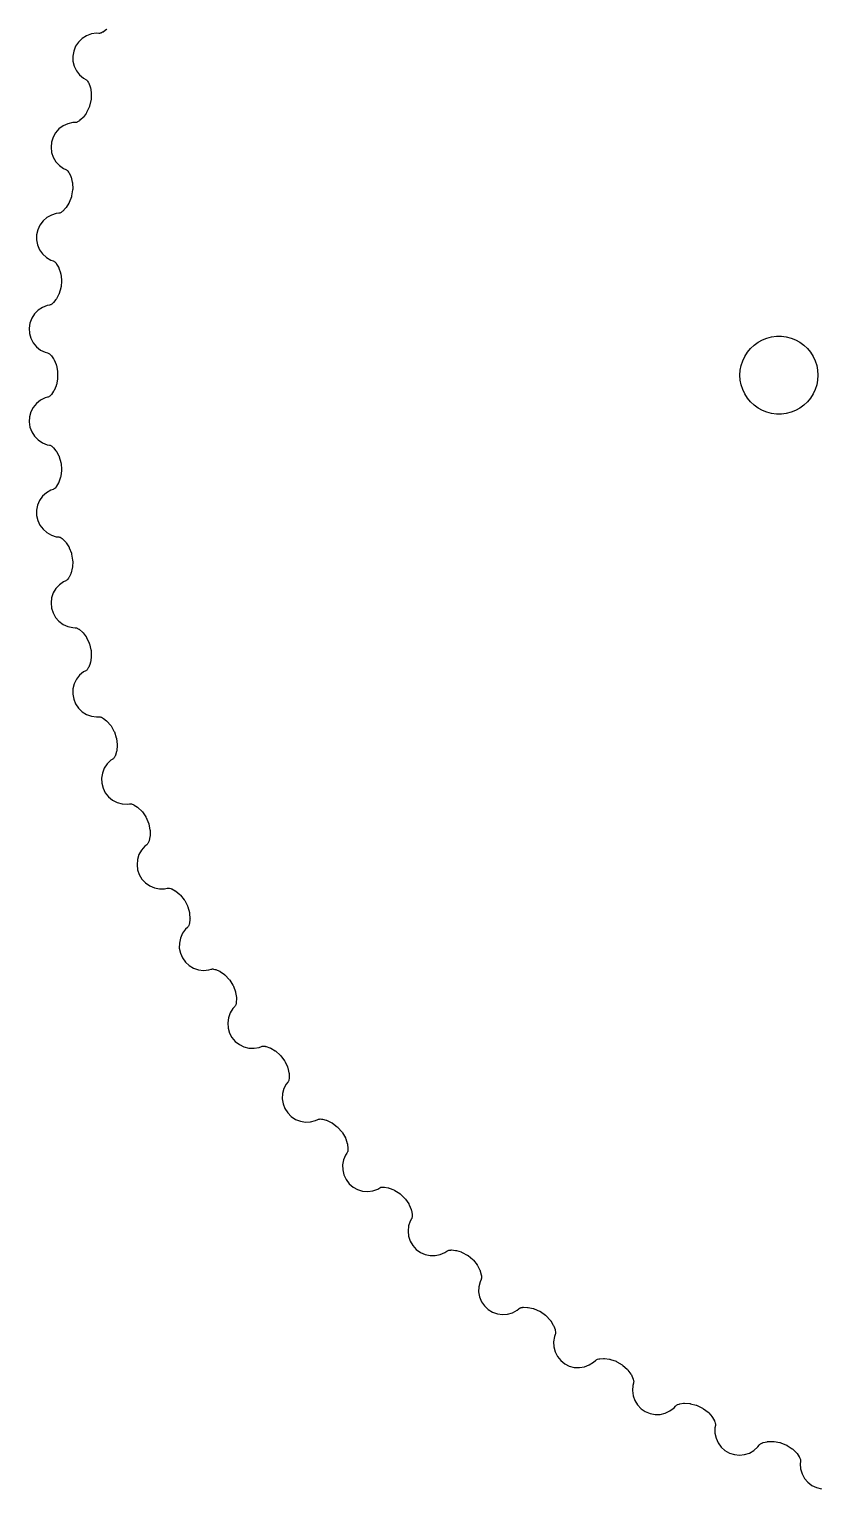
# Model space of a CAD drawing. Header units: metres. Extents: x -60 to 241, y -61 to 61.
# Drawn here: x 119.5 to 160.1, y -57.2 to 17.8 of the extents above; entities that cross this region are included whole.
import ezdxf

# ---------------------------------------------------------------- set-up
doc = ezdxf.new("R2010")
doc.units = ezdxf.units.M

msp = doc.modelspace()

# ---------------------------------------------------------------- linework, layer by layer
for p, q in [((122.252, 17.2762), (122.062, 17.0925)), ((122.476, 17.4164), (122.252, 17.2762)), ((122.724, 17.507), (122.476, 17.4164)), ((122.986, 17.544), (122.724, 17.507)), ((123.109, 17.5355), (122.986, 17.544)), ((123.14, 17.5353), (123.109, 17.5355)), ((123.172, 17.539), (123.14, 17.5353)), ((123.202, 17.5466), (123.172, 17.539)), ((123.235, 17.5599), (123.202, 17.5466)), ((123.301, 17.5915), (123.235, 17.5599)), ((123.328, 17.607), (123.301, 17.5915)), ((123.342, 17.617), (123.328, 17.607)), ((123.497, 17.7342), (123.342, 17.617)), ((123.521, 17.7546), (123.497, 17.7342)), ((121.816, 16.6284), (121.77, 16.3682)), ((121.915, 16.8734), (121.816, 16.6284)), ((122.062, 17.0925), (121.915, 16.8734)), ((121.77, 16.3682), (121.78, 16.1042)), ((121.78, 16.1042), (121.844, 15.8479)), ((121.844, 15.8479), (121.96, 15.6106)), ((121.96, 15.6106), (122.123, 15.4026)), ((122.123, 15.4026), (122.325, 15.233)), ((122.325, 15.233), (122.434, 15.175)), ((122.434, 15.175), (122.465, 15.156)), ((122.465, 15.156), (122.489, 15.136)), ((122.489, 15.136), (122.51, 15.113)), ((122.51, 15.113), (122.529, 15.0876)), ((122.529, 15.0876), (122.567, 15.0262)), ((122.567, 15.0262), (122.576, 15.0111)), ((122.576, 15.0111), (122.589, 14.9826)), ((122.589, 14.9826), (122.659, 14.8011)), ((122.659, 14.8011), (122.665, 14.7833)), ((122.665, 14.7833), (122.672, 14.7527)), ((122.672, 14.7527), (122.715, 14.4972)), ((122.718, 14.4469), (122.708, 14.1481)), ((122.715, 14.4972), (122.718, 14.4783)), ((122.718, 14.4783), (122.718, 14.4469)), ((122.61, 13.7467), (122.482, 13.4763)), ((122.622, 13.7759), (122.61, 13.7467)), ((122.627, 13.7944), (122.622, 13.7759)), ((122.701, 14.098), (122.627, 13.7944)), ((122.706, 14.1289), (122.701, 14.098)), ((122.708, 14.1481), (122.706, 14.1289)), ((121.274, 12.791), (121.062, 12.6335)), ((121.514, 12.9011), (121.274, 12.791)), ((121.772, 12.9587), (121.514, 12.9011)), ((121.896, 12.96), (121.772, 12.9587)), ((121.927, 12.9623), (121.896, 12.96)), ((121.958, 12.9685), (121.927, 12.9623)), ((121.987, 12.9785), (121.958, 12.9685)), ((122.02, 12.9944), (121.987, 12.9785)), ((122.082, 13.0311), (122.02, 12.9944)), ((122.108, 13.0487), (122.082, 13.0311)), ((122.122, 13.0598), (122.108, 13.0487)), ((122.267, 13.189), (122.122, 13.0598)), ((122.289, 13.2113), (122.267, 13.189)), ((122.301, 13.2259), (122.289, 13.2113)), ((122.456, 13.4331), (122.301, 13.2259)), ((122.474, 13.4594), (122.456, 13.4331)), ((122.482, 13.4763), (122.474, 13.4594)), ((120.758, 12.2052), (120.679, 11.9531)), ((120.887, 12.4353), (120.758, 12.2052)), ((121.062, 12.6335), (120.887, 12.4353)), ((120.679, 11.9531), (120.654, 11.6901)), ((120.654, 11.6901), (120.684, 11.4277)), ((120.684, 11.4277), (120.769, 11.1773)), ((120.769, 11.1773), (120.903, 10.95)), ((120.903, 10.95), (121.082, 10.7556)), ((121.082, 10.7556), (121.297, 10.6025)), ((121.297, 10.6025), (121.411, 10.5534)), ((121.411, 10.5534), (121.442, 10.5369)), ((121.442, 10.5369), (121.468, 10.5188)), ((121.468, 10.5188), (121.491, 10.4977)), ((121.491, 10.4977), (121.512, 10.4738)), ((121.512, 10.4738), (121.555, 10.4157)), ((121.555, 10.4157), (121.565, 10.4013)), ((121.565, 10.4013), (121.58, 10.3739)), ((121.58, 10.3739), (121.664, 10.1985)), ((121.664, 10.1985), (121.672, 10.1813)), ((121.672, 10.1813), (121.681, 10.1514)), ((121.681, 10.1514), (121.744, 9.90012)), ((121.744, 9.90012), (121.748, 9.88139)), ((121.748, 9.88139), (121.752, 9.85017)), ((121.752, 9.85017), (121.765, 9.55148)), ((121.699, 9.14359), (121.593, 8.86395)), ((121.708, 9.17358), (121.699, 9.14359)), ((121.712, 9.19247), (121.708, 9.17358)), ((121.762, 9.50102), (121.712, 9.19247)), ((121.765, 9.53227), (121.762, 9.50102)), ((121.765, 9.55148), (121.765, 9.53227)), ((120.926, 8.29152), (120.674, 8.21358)), ((121.05, 8.30264), (120.926, 8.29152)), ((121.081, 8.30743), (121.05, 8.30264)), ((121.111, 8.31607), (121.081, 8.30743)), ((121.14, 8.32841), (121.111, 8.31607)), ((121.17, 8.34679), (121.14, 8.32841)), ((121.23, 8.38835), (121.17, 8.34679)), ((121.254, 8.40793), (121.23, 8.38835)), ((121.267, 8.42009), (121.254, 8.40793)), ((121.402, 8.56036), (121.267, 8.42009)), ((121.422, 8.58434), (121.402, 8.56036)), ((121.432, 8.59987), (121.422, 8.58434)), ((121.571, 8.81882), (121.432, 8.59987)), ((121.586, 8.84634), (121.571, 8.81882)), ((121.593, 8.86395), (121.586, 8.84634)), ((120.086, 7.69954), (119.975, 7.45975)), ((120.245, 7.9109), (120.086, 7.69954)), ((120.443, 8.08484), (120.245, 7.9109)), ((120.674, 8.21358), (120.443, 8.08484)), ((119.917, 7.20221), (119.913, 6.93811)), ((119.913, 6.93811), (119.964, 6.67892)), ((119.975, 7.45975), (119.917, 7.20221)), ((119.964, 6.67892), (120.068, 6.43604)), ((120.068, 6.43604), (120.22, 6.22008)), ((120.22, 6.22008), (120.414, 6.04047)), ((120.414, 6.04047), (120.64, 5.90506)), ((120.64, 5.90506), (120.757, 5.86514)), ((120.757, 5.86514), (120.79, 5.85121)), ((120.79, 5.85121), (120.817, 5.83521)), ((120.817, 5.83521), (120.842, 5.81595)), ((120.842, 5.81595), (120.864, 5.79373)), ((120.864, 5.79373), (120.912, 5.73927)), ((120.912, 5.73927), (120.923, 5.72575)), ((120.923, 5.72575), (120.941, 5.69965)), ((120.941, 5.69965), (121.038, 5.53152)), ((121.038, 5.53152), (121.047, 5.51491)), ((121.047, 5.51491), (121.059, 5.48586)), ((121.059, 5.48586), (121.142, 5.2404)), ((121.142, 5.2404), (121.147, 5.22206)), ((121.147, 5.22206), (121.153, 5.19121)), ((121.153, 5.19121), (121.19, 4.8945)), ((121.164, 4.51334), (121.157, 4.4827)), ((121.166, 4.53242), (121.164, 4.51334)), ((121.191, 4.84393), (121.166, 4.53242)), ((121.19, 4.8945), (121.192, 4.87534)), ((121.192, 4.87534), (121.191, 4.84393)), ((120.907, 3.87767), (120.784, 3.72713)), ((120.925, 3.90318), (120.907, 3.87767)), ((120.934, 3.91948), (120.925, 3.90318)), ((121.055, 4.14873), (120.934, 3.91948)), ((121.068, 4.17737), (121.055, 4.14873)), ((121.074, 4.19554), (121.068, 4.17737)), ((121.157, 4.4827), (121.074, 4.19554)), ((119.805, 3.13832), (119.664, 2.91501)), ((119.989, 3.3275), (119.805, 3.13832)), ((120.209, 3.47414), (119.989, 3.3275)), ((120.455, 3.57191), (120.209, 3.47414)), ((120.576, 3.5928), (120.455, 3.57191)), ((120.607, 3.60004), (120.576, 3.5928)), ((120.636, 3.61104), (120.607, 3.60004)), ((120.664, 3.62566), (120.636, 3.61104)), ((120.693, 3.64635), (120.664, 3.62566)), ((120.749, 3.69249), (120.693, 3.64635)), ((120.772, 3.71394), (120.749, 3.69249)), ((120.784, 3.72713), (120.772, 3.71394)), ((119.572, 2.66721), (119.534, 2.40581)), ((119.534, 2.40581), (119.551, 2.14223)), ((119.664, 2.91501), (119.572, 2.66721)), ((119.551, 2.14223), (119.623, 1.88791)), ((119.623, 1.88791), (119.746, 1.65411)), ((119.746, 1.65411), (119.915, 1.45084)), ((156.542, 1.36908), (156.725, 1.54102)), ((156.725, 1.54102), (156.928, 1.68864)), ((156.928, 1.68864), (157.148, 1.80965)), ((157.148, 1.80965), (157.382, 1.9021)), ((157.382, 1.9021), (157.625, 1.96457)), ((157.625, 1.96457), (157.874, 1.99605)), ((157.874, 1.99605), (158.126, 1.99605)), ((158.126, 1.99605), (158.375, 1.96457)), ((158.375, 1.96457), (158.618, 1.9021)), ((158.618, 1.9021), (158.852, 1.80965)), ((158.852, 1.80965), (159.072, 1.68864)), ((159.072, 1.68864), (159.275, 1.54102)), ((159.275, 1.54102), (159.458, 1.36908)), ((119.915, 1.45084), (120.122, 1.28722)), ((120.122, 1.28722), (120.359, 1.17029)), ((120.359, 1.17029), (120.479, 1.13979)), ((120.479, 1.13979), (120.513, 1.12849)), ((120.513, 1.12849), (120.541, 1.11469)), ((120.541, 1.11469), (120.567, 1.09746)), ((120.567, 1.09746), (120.591, 1.07707)), ((120.591, 1.07707), (120.643, 1.0266)), ((120.643, 1.0266), (120.655, 1.01401)), ((120.655, 1.01401), (120.675, 0.98938)), ((120.675, 0.98938), (120.785, 0.82954)), ((120.785, 0.82954), (120.796, 0.81368)), ((120.796, 0.81368), (120.81, 0.78565)), ((120.81, 0.78565), (120.912, 0.54753)), ((156.14, 0.73624), (156.247, 0.9635)), ((156.247, 0.9635), (156.382, 1.17557)), ((156.382, 1.17557), (156.542, 1.36908)), ((159.458, 1.36908), (159.618, 1.17557)), ((159.618, 1.17557), (159.753, 0.9635)), ((159.753, 0.9635), (159.86, 0.73624)), ((120.912, 0.54753), (120.919, 0.52969)), ((120.919, 0.52969), (120.927, 0.49939)), ((120.927, 0.49939), (120.987, 0.20654)), ((120.987, 0.20654), (120.99, 0.18756)), ((120.99, 0.18756), (120.992, 0.15624)), ((120.992, 0.15624), (120.992, -0.15624)), ((156, 0), (156.016, 0.25066)), ((156.016, -0.25066), (156, 0)), ((156.016, 0.25066), (156.063, 0.49738)), ((156.063, 0.49738), (156.14, 0.73624)), ((159.86, 0.73624), (159.937, 0.49738)), ((159.937, 0.49738), (159.984, 0.25066)), ((159.984, 0.25066), (160, 0)), ((160, 0), (159.984, -0.25066)), ((120.912, -0.54755), (120.81, -0.78566)), ((120.922, -0.51797), (120.912, -0.54755)), ((120.927, -0.4994), (120.922, -0.51797)), ((120.987, -0.20654), (120.927, -0.4994)), ((120.991, -0.17546), (120.987, -0.20654)), ((120.992, -0.15624), (120.991, -0.17546)), ((156.063, -0.49738), (156.016, -0.25066)), ((156.14, -0.73624), (156.063, -0.49738)), ((156.247, -0.9635), (156.14, -0.73624)), ((159.86, -0.73624), (159.753, -0.9635)), ((159.937, -0.49738), (159.86, -0.73624)), ((159.984, -0.25066), (159.937, -0.49738)), ((119.915, -1.45084), (119.746, -1.65411)), ((120.122, -1.28722), (119.915, -1.45084)), ((120.359, -1.17029), (120.122, -1.28722)), ((120.479, -1.13977), (120.359, -1.17029)), ((120.509, -1.13013), (120.479, -1.13977)), ((120.537, -1.11682), (120.509, -1.13013)), ((120.564, -1.10005), (120.537, -1.11682)), ((120.591, -1.07706), (120.564, -1.10005)), ((120.643, -1.02661), (120.591, -1.07706)), ((120.664, -1.0034), (120.643, -1.02661)), ((120.675, -0.9894), (120.664, -1.0034)), ((120.785, -0.82956), (120.675, -0.9894)), ((120.802, -0.80267), (120.785, -0.82956)), ((120.81, -0.78566), (120.802, -0.80267)), ((156.382, -1.17557), (156.247, -0.9635)), ((156.542, -1.36908), (156.382, -1.17557)), ((156.725, -1.54102), (156.542, -1.36908)), ((159.458, -1.36908), (159.275, -1.54102)), ((159.618, -1.17557), (159.458, -1.36908)), ((159.753, -0.9635), (159.618, -1.17557)), ((119.551, -2.14223), (119.534, -2.40581)), ((119.623, -1.88791), (119.551, -2.14223)), ((119.746, -1.65411), (119.623, -1.88791)), ((156.928, -1.68864), (156.725, -1.54102)), ((157.148, -1.80965), (156.928, -1.68864)), ((157.382, -1.9021), (157.148, -1.80965)), ((157.625, -1.96457), (157.382, -1.9021)), ((157.874, -1.99605), (157.625, -1.96457)), ((158.126, -1.99605), (157.874, -1.99605)), ((158.375, -1.96457), (158.126, -1.99605)), ((158.618, -1.9021), (158.375, -1.96457)), ((158.852, -1.80965), (158.618, -1.9021)), ((159.072, -1.68864), (158.852, -1.80965)), ((159.275, -1.54102), (159.072, -1.68864)), ((119.534, -2.40581), (119.572, -2.66721)), ((119.572, -2.66721), (119.664, -2.91501)), ((119.664, -2.91501), (119.805, -3.13832)), ((119.805, -3.13832), (119.989, -3.3275)), ((119.989, -3.3275), (120.209, -3.47414)), ((120.209, -3.47414), (120.454, -3.5719)), ((120.454, -3.5719), (120.576, -3.59277)), ((120.576, -3.59277), (120.611, -3.60133)), ((120.611, -3.60133), (120.64, -3.61285)), ((120.64, -3.61285), (120.668, -3.62794)), ((120.668, -3.62794), (120.693, -3.64636)), ((120.693, -3.64636), (120.749, -3.69255)), ((120.749, -3.69255), (120.762, -3.70415)), ((120.762, -3.70415), (120.784, -3.72716)), ((120.784, -3.72716), (120.907, -3.87769)), ((120.907, -3.87769), (120.918, -3.8927)), ((120.918, -3.8927), (120.934, -3.91951)), ((120.934, -3.91951), (121.055, -4.14876)), ((121.055, -4.14876), (121.063, -4.16599)), ((121.063, -4.16599), (121.074, -4.19554)), ((121.074, -4.19554), (121.157, -4.48268)), ((121.157, -4.48268), (121.162, -4.50136)), ((121.142, -5.24039), (121.059, -5.48586)), ((121.15, -5.21007), (121.142, -5.24039)), ((121.153, -5.19119), (121.15, -5.21007)), ((121.19, -4.89449), (121.153, -5.19119)), ((121.162, -4.50136), (121.166, -4.53242)), ((121.166, -4.53242), (121.191, -4.84393)), ((121.192, -4.86314), (121.19, -4.89449)), ((121.191, -4.84393), (121.192, -4.86314)), ((120.64, -5.90508), (120.414, -6.04047)), ((120.757, -5.86516), (120.64, -5.90508)), ((120.786, -5.85318), (120.757, -5.86516)), ((120.814, -5.83765), (120.786, -5.85318)), ((120.839, -5.81883), (120.814, -5.83765)), ((120.864, -5.79367), (120.839, -5.81883)), ((120.912, -5.73923), (120.864, -5.79367)), ((120.932, -5.7144), (120.912, -5.73923)), ((120.941, -5.69968), (120.932, -5.7144)), ((121.038, -5.53156), (120.941, -5.69968)), ((121.053, -5.50348), (121.038, -5.53156)), ((121.059, -5.48586), (121.053, -5.50348)), ((119.964, -6.67892), (119.913, -6.93811)), ((120.068, -6.43604), (119.964, -6.67892)), ((120.22, -6.22008), (120.068, -6.43604)), ((120.414, -6.04047), (120.22, -6.22008)), ((119.913, -6.93811), (119.917, -7.20221)), ((119.917, -7.20221), (119.975, -7.45975)), ((119.975, -7.45975), (120.086, -7.69954)), ((120.086, -7.69954), (120.245, -7.9109)), ((120.245, -7.9109), (120.443, -8.08484)), ((120.443, -8.08484), (120.674, -8.21358)), ((120.674, -8.21358), (120.926, -8.29152)), ((120.926, -8.29152), (121.05, -8.30264)), ((121.05, -8.30264), (121.085, -8.30841)), ((121.085, -8.30841), (121.115, -8.31758)), ((121.115, -8.31758), (121.144, -8.33043)), ((121.144, -8.33043), (121.17, -8.34677)), ((121.17, -8.34677), (121.23, -8.38835)), ((121.23, -8.38835), (121.244, -8.39888)), ((121.244, -8.39888), (121.267, -8.42012)), ((121.267, -8.42012), (121.402, -8.56041)), ((121.402, -8.56041), (121.414, -8.57446)), ((121.414, -8.57446), (121.432, -8.59988)), ((121.432, -8.59988), (121.571, -8.81882)), ((121.571, -8.81882), (121.581, -8.83537)), ((121.581, -8.83537), (121.593, -8.86398)), ((121.593, -8.86398), (121.699, -9.14362)), ((121.699, -9.14362), (121.705, -9.16185)), ((121.705, -9.16185), (121.712, -9.19247)), ((121.712, -9.19247), (121.762, -9.50101)), ((121.765, -9.55148), (121.752, -9.85017)), ((121.762, -9.50101), (121.764, -9.5201)), ((121.764, -9.5201), (121.765, -9.55148)), ((121.512, -10.4737), (121.488, -10.5008)), ((121.555, -10.4156), (121.512, -10.4737)), ((121.572, -10.3894), (121.555, -10.4156)), ((121.58, -10.3739), (121.572, -10.3894)), ((121.664, -10.1986), (121.58, -10.3739)), ((121.676, -10.1695), (121.664, -10.1986)), ((121.681, -10.1514), (121.676, -10.1695)), ((121.744, -9.9001), (121.681, -10.1514)), ((121.75, -9.86922), (121.744, -9.9001)), ((121.752, -9.85017), (121.75, -9.86922)), ((120.769, -11.1773), (120.684, -11.4277)), ((120.903, -10.95), (120.769, -11.1773)), ((121.082, -10.7556), (120.903, -10.95)), ((121.297, -10.6025), (121.082, -10.7556)), ((121.411, -10.5534), (121.297, -10.6025)), ((121.439, -10.5392), (121.411, -10.5534)), ((121.465, -10.5215), (121.439, -10.5392)), ((121.488, -10.5008), (121.465, -10.5215)), ((120.684, -11.4277), (120.654, -11.6901)), ((120.654, -11.6901), (120.679, -11.9531)), ((120.679, -11.9531), (120.758, -12.2052)), ((120.758, -12.2052), (120.887, -12.4353)), ((120.887, -12.4353), (121.062, -12.6335)), ((121.062, -12.6335), (121.274, -12.791)), ((121.274, -12.791), (121.514, -12.9011)), ((121.514, -12.9011), (121.772, -12.9587)), ((121.772, -12.9587), (121.896, -12.96)), ((121.896, -12.96), (121.931, -12.963)), ((121.931, -12.963), (121.962, -12.9697)), ((121.962, -12.9697), (121.992, -12.9803)), ((121.992, -12.9803), (122.02, -12.9944)), ((122.02, -12.9944), (122.082, -13.0311)), ((122.082, -13.0311), (122.097, -13.0405)), ((122.097, -13.0405), (122.122, -13.0599)), ((122.122, -13.0599), (122.267, -13.189)), ((122.267, -13.189), (122.281, -13.202)), ((122.281, -13.202), (122.301, -13.2259)), ((122.301, -13.2259), (122.456, -13.4332)), ((122.456, -13.4332), (122.467, -13.4489)), ((122.467, -13.4489), (122.482, -13.4764)), ((122.482, -13.4764), (122.61, -13.7467)), ((122.61, -13.7467), (122.618, -13.7644)), ((122.618, -13.7644), (122.627, -13.7944)), ((122.627, -13.7944), (122.701, -14.098)), ((122.701, -14.098), (122.705, -14.1169)), ((122.705, -14.1169), (122.708, -14.1481)), ((122.708, -14.1481), (122.718, -14.4469)), ((122.659, -14.8011), (122.589, -14.9826)), ((122.668, -14.7711), (122.659, -14.8011)), ((122.672, -14.7527), (122.668, -14.7711)), ((122.715, -14.4972), (122.672, -14.7527)), ((122.718, -14.466), (122.715, -14.4972)), ((122.718, -14.4469), (122.718, -14.466)), ((121.96, -15.6106), (121.844, -15.8479)), ((122.123, -15.4026), (121.96, -15.6106)), ((122.325, -15.233), (122.123, -15.4026)), ((122.434, -15.175), (122.325, -15.233)), ((122.461, -15.1586), (122.434, -15.175)), ((122.486, -15.1389), (122.461, -15.1586)), ((122.507, -15.1164), (122.486, -15.1389)), ((122.529, -15.0875), (122.507, -15.1164)), ((122.567, -15.0262), (122.529, -15.0875)), ((122.582, -14.9987), (122.567, -15.0262)), ((122.589, -14.9826), (122.582, -14.9987)), ((121.78, -16.1042), (121.77, -16.3682)), ((121.77, -16.3682), (121.816, -16.6284)), ((121.844, -15.8479), (121.78, -16.1042)), ((121.816, -16.6284), (121.915, -16.8734)), ((121.915, -16.8734), (122.062, -17.0925)), ((122.062, -17.0925), (122.252, -17.2762)), ((122.252, -17.2762), (122.476, -17.4164)), ((122.476, -17.4164), (122.724, -17.507)), ((122.724, -17.507), (122.986, -17.544)), ((122.986, -17.544), (123.109, -17.5355)), ((123.109, -17.5355), (123.145, -17.5356)), ((123.145, -17.5356), (123.176, -17.5398)), ((123.176, -17.5398), (123.206, -17.548)), ((123.206, -17.548), (123.235, -17.5599)), ((123.235, -17.5599), (123.3, -17.5915)), ((123.3, -17.5915), (123.316, -17.5997)), ((123.316, -17.5997), (123.342, -17.617)), ((123.342, -17.617), (123.497, -17.7342)), ((123.497, -17.7342), (123.512, -17.7461)), ((123.512, -17.7461), (123.534, -17.7683)), ((123.534, -17.7683), (123.705, -17.9626)), ((123.705, -17.9626), (123.718, -17.9774)), ((123.718, -17.9774), (123.735, -18.0036)), ((123.735, -18.0036), (123.884, -18.2629)), ((123.884, -18.2629), (123.893, -18.2799)), ((123.893, -18.2799), (123.904, -18.3091)), ((123.904, -18.3091), (124.002, -18.6059)), ((124.002, -18.6059), (124.007, -18.6244)), ((124.007, -18.6244), (124.013, -18.6553)), ((124.013, -18.6553), (124.047, -18.9523)), ((124.016, -19.3101), (123.961, -19.4965)), ((124.023, -19.2794), (124.016, -19.3101)), ((124.026, -19.2608), (124.023, -19.2794)), ((124.048, -19.0027), (124.026, -19.2608)), ((124.047, -18.9523), (124.049, -18.9713)), ((124.049, -18.9713), (124.048, -19.0027)), ((123.384, -20.1726), (123.287, -20.4183)), ((123.529, -19.9523), (123.384, -20.1726)), ((123.718, -19.7671), (123.529, -19.9523)), ((123.822, -19.7006), (123.718, -19.7671)), ((123.847, -19.6821), (123.822, -19.7006)), ((123.87, -19.6606), (123.847, -19.6821)), ((123.89, -19.6364), (123.87, -19.6606)), ((123.909, -19.606), (123.89, -19.6364)), ((123.943, -19.5417), (123.909, -19.606)), ((123.956, -19.5131), (123.943, -19.5417)), ((123.961, -19.4965), (123.956, -19.5131)), ((123.287, -20.4183), (123.243, -20.679)), ((123.243, -20.679), (123.255, -20.9428)), ((123.255, -20.9428), (123.321, -21.1986)), ((123.321, -21.1986), (123.439, -21.4349)), ((123.439, -21.4349), (123.603, -21.6417)), ((123.603, -21.6417), (123.807, -21.8097)), ((123.807, -21.8097), (124.041, -21.9316)), ((124.041, -21.9316), (124.296, -22.0022)), ((124.296, -22.0022), (124.56, -22.0183)), ((124.56, -22.0183), (124.682, -22)), ((124.682, -22), (124.718, -21.9973)), ((124.718, -21.9973), (124.749, -21.9991)), ((124.749, -21.9991), (124.78, -22.0048)), ((124.78, -22.0048), (124.81, -22.0144)), ((124.81, -22.0144), (124.877, -22.0407)), ((124.877, -22.0407), (124.893, -22.0476)), ((124.893, -22.0476), (124.921, -22.0628)), ((124.921, -22.0628), (125.085, -22.1673)), ((125.085, -22.1673), (125.1, -22.178)), ((125.1, -22.178), (125.124, -22.1984)), ((125.124, -22.1984), (125.311, -22.3784)), ((125.311, -22.3784), (125.324, -22.3922)), ((125.324, -22.3922), (125.343, -22.4169)), ((125.343, -22.4169), (125.512, -22.6636)), ((125.512, -22.6636), (125.522, -22.6799)), ((125.522, -22.6799), (125.536, -22.708)), ((125.536, -22.708), (125.657, -22.9961)), ((125.657, -22.9961), (125.664, -23.0141)), ((125.664, -23.0141), (125.672, -23.0445)), ((125.672, -23.0445), (125.73, -23.3378)), ((125.673, -23.9337), (125.644, -24.0004)), ((125.683, -23.9042), (125.673, -23.9337)), ((125.687, -23.8872), (125.683, -23.9042)), ((125.727, -23.6969), (125.687, -23.8872)), ((125.732, -23.6659), (125.727, -23.6969)), ((125.73, -23.3378), (125.733, -23.3567)), ((125.733, -23.6471), (125.732, -23.6659)), ((125.733, -23.3567), (125.735, -23.388)), ((125.735, -23.388), (125.733, -23.6471)), ((125.165, -24.607), (125.088, -24.8597)), ((125.293, -24.3758), (125.165, -24.607)), ((125.466, -24.1762), (125.293, -24.3758)), ((125.565, -24.1017), (125.466, -24.1762)), ((125.589, -24.0812), (125.565, -24.1017)), ((125.61, -24.058), (125.589, -24.0812)), ((125.628, -24.0322), (125.61, -24.058)), ((125.644, -24.0004), (125.628, -24.0322)), ((125.088, -24.8597), (125.066, -25.1228)), ((125.066, -25.1228), (125.098, -25.385)), ((125.098, -25.385), (125.184, -25.6348)), ((125.184, -25.6348), (125.321, -25.861)), ((125.321, -25.861), (125.501, -26.054)), ((125.501, -26.054), (125.718, -26.2053)), ((125.718, -26.2053), (125.961, -26.3082)), ((125.961, -26.3082), (126.22, -26.3584)), ((126.22, -26.3584), (126.484, -26.3535)), ((126.484, -26.3535), (126.605, -26.3255)), ((126.605, -26.3255), (126.64, -26.3199)), ((126.64, -26.3199), (126.671, -26.3193)), ((126.671, -26.3193), (126.703, -26.3225)), ((126.703, -26.3225), (126.733, -26.3296)), ((126.733, -26.3296), (126.803, -26.3505)), ((126.803, -26.3505), (126.819, -26.3562)), ((126.819, -26.3562), (126.848, -26.3691)), ((126.848, -26.3691), (127.02, -26.4603)), ((127.02, -26.4603), (127.036, -26.4697)), ((127.036, -26.4697), (127.061, -26.4881)), ((127.061, -26.4881), (127.261, -26.6527)), ((127.261, -26.6527), (127.276, -26.6654)), ((127.276, -26.6654), (127.297, -26.6886)), ((127.297, -26.6886), (127.485, -26.9211)), ((127.485, -26.9211), (127.496, -26.9365)), ((127.496, -26.9365), (127.513, -26.9634)), ((127.513, -26.9634), (127.656, -27.241)), ((127.656, -27.241), (127.664, -27.2584)), ((127.664, -27.2584), (127.675, -27.288)), ((127.675, -27.288), (127.756, -27.5758)), ((127.756, -27.5758), (127.76, -27.5944)), ((127.76, -27.5944), (127.764, -27.6255)), ((127.764, -27.6255), (127.783, -27.8839)), ((127.559, -28.4325), (127.403, -28.6452)), ((127.652, -28.3504), (127.559, -28.4325)), ((127.674, -28.3281), (127.652, -28.3504)), ((127.693, -28.3032), (127.674, -28.3281)), ((127.709, -28.2762), (127.693, -28.3032)), ((127.723, -28.2431), (127.709, -28.2762)), ((127.746, -28.1744), (127.723, -28.2431)), ((127.754, -28.144), (127.746, -28.1744)), ((127.757, -28.1268), (127.754, -28.144)), ((127.782, -27.934), (127.757, -28.1268)), ((127.784, -27.9027), (127.782, -27.934)), ((127.783, -27.8839), (127.784, -27.9027)), ((127.237, -29.1438), (127.235, -29.4081)), ((127.294, -28.8858), (127.237, -29.1438)), ((127.403, -28.6452), (127.294, -28.8858)), ((127.235, -29.4081), (127.288, -29.6668)), ((127.288, -29.6668), (127.394, -29.9088)), ((127.394, -29.9088), (127.548, -30.1236)), ((127.548, -30.1236), (127.743, -30.3016)), ((127.743, -30.3016), (127.971, -30.4352)), ((127.971, -30.4352), (128.222, -30.5185)), ((128.222, -30.5185), (128.484, -30.5479)), ((128.484, -30.5479), (128.747, -30.522)), ((128.747, -30.522), (128.865, -30.4845)), ((128.865, -30.4845), (128.9, -30.4762)), ((128.9, -30.4762), (128.931, -30.473)), ((128.931, -30.473), (128.963, -30.4738)), ((128.963, -30.4738), (128.994, -30.4785)), ((128.994, -30.4785), (129.064, -30.4938)), ((129.064, -30.4938), (129.081, -30.4981)), ((129.081, -30.4981), (129.111, -30.5087)), ((129.111, -30.5087), (129.289, -30.5859)), ((129.289, -30.5859), (129.306, -30.594)), ((129.306, -30.594), (129.333, -30.6103)), ((129.333, -30.6103), (129.546, -30.7586)), ((129.546, -30.7586), (129.561, -30.7701)), ((129.561, -30.7701), (129.584, -30.7915)), ((129.584, -30.7915), (129.79, -31.0083)), ((129.79, -31.0083), (129.802, -31.0227)), ((129.802, -31.0227), (129.821, -31.0483)), ((129.821, -31.0483), (129.986, -31.3136)), ((129.986, -31.3136), (129.995, -31.3303)), ((129.995, -31.3303), (130.008, -31.359)), ((130.008, -31.359), (130.112, -31.6395)), ((130.112, -31.6395), (130.118, -31.6576)), ((130.118, -31.6576), (130.124, -31.6883)), ((130.124, -31.6883), (130.164, -31.9444)), ((130.155, -32.206), (130.149, -32.2369)), ((130.157, -32.1887), (130.155, -32.206)), ((130.166, -31.9945), (130.157, -32.1887)), ((130.164, -31.9444), (130.166, -31.9631)), ((130.166, -31.9631), (130.166, -31.9945)), ((129.845, -32.7335), (129.755, -32.982)), ((129.984, -32.5091), (129.845, -32.7335)), ((130.07, -32.4199), (129.984, -32.5091)), ((130.09, -32.3959), (130.07, -32.4199)), ((130.107, -32.3696), (130.09, -32.3959)), ((130.121, -32.3413), (130.107, -32.3696)), ((130.132, -32.3073), (130.121, -32.3413)), ((130.149, -32.2369), (130.132, -32.3073)), ((129.755, -32.982), (129.719, -33.2437)), ((129.719, -33.2437), (129.739, -33.5073)), ((129.739, -33.5073), (129.812, -33.7609)), ((129.812, -33.7609), (129.937, -33.9938)), ((129.937, -33.9938), (130.107, -34.1956)), ((130.107, -34.1956), (130.316, -34.3576)), ((130.316, -34.3576), (130.554, -34.4727)), ((131.334, -34.4975), (131.449, -34.4509)), ((131.449, -34.4509), (131.483, -34.4397)), ((131.483, -34.4397), (131.514, -34.4341)), ((131.514, -34.4341), (131.545, -34.4324)), ((131.545, -34.4324), (131.576, -34.4346)), ((131.576, -34.4346), (131.648, -34.4442)), ((131.648, -34.4442), (131.665, -34.4471)), ((131.665, -34.4471), (131.696, -34.4554)), ((130.554, -34.4727), (130.81, -34.5358)), ((130.81, -34.5358), (131.074, -34.5442)), ((131.074, -34.5442), (131.334, -34.4975)), ((131.696, -34.4554), (131.88, -34.5182)), ((131.88, -34.5182), (131.897, -34.5249)), ((131.897, -34.5249), (131.925, -34.539)), ((131.925, -34.539), (132.149, -34.6699)), ((132.149, -34.6699), (132.165, -34.6802)), ((132.165, -34.6802), (132.19, -34.6997)), ((132.19, -34.6997), (132.412, -34.8995)), ((132.412, -34.8995), (132.426, -34.9129)), ((132.426, -34.9129), (132.446, -34.9369)), ((132.446, -34.9369), (132.632, -35.1883)), ((132.632, -35.1883), (132.643, -35.2042)), ((132.643, -35.2042), (132.658, -35.2318)), ((132.658, -35.2318), (132.783, -35.5031)), ((132.783, -35.5031), (132.791, -35.5207)), ((132.791, -35.5207), (132.8, -35.5508)), ((132.8, -35.5508), (132.859, -35.8029)), ((132.859, -35.8029), (132.863, -35.8214)), ((132.863, -35.8214), (132.866, -35.8526)), ((132.866, -35.8526), (132.872, -36.047)), ((132.604, -36.6149), (132.534, -36.8698)), ((132.725, -36.3801), (132.604, -36.6149)), ((132.803, -36.2843), (132.725, -36.3801)), ((132.822, -36.2588), (132.803, -36.2843)), ((132.837, -36.2312), (132.822, -36.2588)), ((132.848, -36.202), (132.837, -36.2312)), ((132.856, -36.1672), (132.848, -36.202)), ((132.868, -36.0957), (132.856, -36.1672)), ((132.871, -36.0644), (132.868, -36.0957)), ((132.872, -36.047), (132.871, -36.0644)), ((132.534, -36.8698), (132.519, -37.1335)), ((132.519, -37.1335), (132.56, -37.3946)), ((132.56, -37.3946), (132.653, -37.6417)), ((132.653, -37.6417), (132.796, -37.8638)), ((132.796, -37.8638), (132.982, -38.0515)), ((132.982, -38.0515), (133.203, -38.1964)), ((133.203, -38.1964), (133.449, -38.2922)), ((134.229, -38.255), (134.339, -38.1994)), ((134.339, -38.1994), (134.372, -38.1856)), ((134.372, -38.1856), (134.403, -38.1775)), ((134.403, -38.1775), (134.434, -38.1733)), ((134.434, -38.1733), (134.465, -38.173)), ((134.465, -38.173), (134.538, -38.1769)), ((134.538, -38.1769), (134.555, -38.1784)), ((134.555, -38.1784), (134.586, -38.1842)), ((134.586, -38.1842), (134.774, -38.2322)), ((133.449, -38.2922), (133.71, -38.3348)), ((133.71, -38.3348), (133.973, -38.3222)), ((133.973, -38.3222), (134.229, -38.255)), ((134.774, -38.2322), (134.792, -38.2375)), ((134.792, -38.2375), (134.822, -38.2494)), ((134.822, -38.2494), (135.055, -38.3621)), ((135.055, -38.3621), (135.072, -38.3711)), ((135.072, -38.3711), (135.098, -38.3885)), ((135.098, -38.3885), (135.335, -38.57)), ((135.335, -38.57), (135.35, -38.5823)), ((135.35, -38.5823), (135.372, -38.6046)), ((135.372, -38.6046), (135.577, -38.8404)), ((135.577, -38.8404), (135.589, -38.8554)), ((135.589, -38.8554), (135.606, -38.8817)), ((135.606, -38.8817), (135.753, -39.1422)), ((135.753, -39.1422), (135.762, -39.1592)), ((135.762, -39.1592), (135.773, -39.1884)), ((135.773, -39.1884), (135.853, -39.4351)), ((135.853, -39.4351), (135.858, -39.4532)), ((135.858, -39.4532), (135.863, -39.4841)), ((135.863, -39.4841), (135.884, -39.6774)), ((135.884, -39.6774), (135.886, -39.6948)), ((135.886, -39.6948), (135.885, -39.7262)), ((135.663, -40.2647), (135.614, -40.5243)), ((135.765, -40.0211), (135.663, -40.2647)), ((135.835, -39.9194), (135.765, -40.0211)), ((135.852, -39.8925), (135.835, -39.9194)), ((135.864, -39.8638), (135.852, -39.8925)), ((135.873, -39.8338), (135.864, -39.8638)), ((135.879, -39.7984), (135.873, -39.8338)), ((135.885, -39.7262), (135.879, -39.7984)), ((135.614, -40.5243), (135.62, -40.7885)), ((135.62, -40.7885), (135.681, -41.0455)), ((135.681, -41.0455), (135.793, -41.2843)), ((135.793, -41.2843), (135.953, -41.4945)), ((135.953, -41.4945), (136.154, -41.6668)), ((136.154, -41.6668), (136.385, -41.7937)), ((136.385, -41.7937), (136.638, -41.8696)), ((136.638, -41.8696), (136.902, -41.8913)), ((136.902, -41.8913), (137.164, -41.8578)), ((137.164, -41.8578), (137.413, -41.7705)), ((137.413, -41.7705), (137.519, -41.7063)), ((137.519, -41.7063), (137.551, -41.69)), ((137.551, -41.69), (137.58, -41.6795)), ((137.58, -41.6795), (137.611, -41.6729)), ((137.611, -41.6729), (137.642, -41.6701)), ((137.642, -41.6701), (137.715, -41.6682)), ((137.715, -41.6682), (137.732, -41.6684)), ((137.732, -41.6684), (137.763, -41.6717)), ((137.763, -41.6717), (137.955, -41.7045)), ((137.955, -41.7045), (137.973, -41.7084)), ((137.973, -41.7084), (138.003, -41.7179)), ((138.003, -41.7179), (138.245, -41.8117)), ((138.245, -41.8117), (138.262, -41.8194)), ((138.262, -41.8194), (138.29, -41.8347)), ((138.29, -41.8347), (138.541, -41.9967)), ((138.541, -41.9967), (138.557, -42.0078)), ((138.557, -42.0078), (138.58, -42.0283)), ((138.58, -42.0283), (138.804, -42.247)), ((138.804, -42.247), (138.817, -42.261)), ((138.817, -42.261), (138.836, -42.2859)), ((138.836, -42.2859), (139.003, -42.5339)), ((139.003, -42.5339), (139.013, -42.5502)), ((139.013, -42.5502), (139.027, -42.5784)), ((139.027, -42.5784), (139.125, -42.8179)), ((139.084, -43.409), (139.002, -43.6601)), ((139.147, -43.3021), (139.084, -43.409)), ((139.125, -42.8179), (139.132, -42.8356)), ((139.132, -42.8356), (139.14, -42.866)), ((139.14, -42.866), (139.176, -43.0569)), ((139.161, -43.274), (139.147, -43.3021)), ((139.171, -43.2444), (139.161, -43.274)), ((139.178, -43.2137), (139.171, -43.2444)), ((139.176, -43.0569), (139.179, -43.0742)), ((139.18, -43.178), (139.178, -43.2137)), ((139.179, -43.0742), (139.181, -43.1055)), ((139.181, -43.1055), (139.18, -43.178)), ((139.002, -43.6601), (138.974, -43.9227)), ((138.974, -43.9227), (139.001, -44.1855)), ((139.001, -44.1855), (139.082, -44.437)), ((139.082, -44.437), (139.213, -44.6661)), ((139.213, -44.6661), (139.389, -44.8629)), ((139.389, -44.8629), (139.603, -45.0187)), ((140.967, -44.9497), (140.997, -44.9309)), ((140.997, -44.9309), (141.026, -44.9181)), ((141.026, -44.9181), (141.056, -44.909)), ((141.056, -44.909), (141.087, -44.9037)), ((141.087, -44.9037), (141.159, -44.8961)), ((141.159, -44.8961), (141.176, -44.8948)), ((141.176, -44.8948), (141.208, -44.8957)), ((141.208, -44.8957), (141.401, -44.9132)), ((141.401, -44.9132), (141.42, -44.9156)), ((141.42, -44.9156), (141.451, -44.9227)), ((141.451, -44.9227), (141.699, -44.997)), ((139.603, -45.0187), (139.844, -45.1268)), ((139.844, -45.1268), (140.102, -45.1824)), ((140.102, -45.1824), (140.366, -45.1831)), ((140.366, -45.1831), (140.625, -45.1289)), ((140.625, -45.1289), (140.866, -45.0221)), ((140.866, -45.0221), (140.967, -44.9497)), ((141.699, -44.997), (141.717, -45.0032)), ((141.717, -45.0032), (141.745, -45.0163)), ((141.745, -45.0163), (142.009, -45.1579)), ((142.009, -45.1579), (142.025, -45.1677)), ((142.025, -45.1677), (142.05, -45.1862)), ((142.05, -45.1862), (142.29, -45.3866)), ((142.29, -45.3866), (142.305, -45.3994)), ((142.305, -45.3994), (142.326, -45.4227)), ((142.326, -45.4227), (142.512, -45.6567)), ((142.512, -45.6567), (142.523, -45.6721)), ((142.523, -45.6721), (142.539, -45.6991)), ((142.539, -45.6991), (142.656, -45.9301)), ((142.656, -45.9301), (142.664, -45.9471)), ((142.716, -46.4111), (142.663, -46.5226)), ((142.664, -45.9471), (142.675, -45.9768)), ((142.675, -45.9768), (142.726, -46.1643)), ((142.728, -46.382), (142.716, -46.4111)), ((142.726, -46.1643), (142.73, -46.1813)), ((142.736, -46.3516), (142.728, -46.382)), ((142.73, -46.1813), (142.735, -46.2124)), ((142.735, -46.2124), (142.74, -46.2847)), ((142.74, -46.3205), (142.736, -46.3516)), ((142.74, -46.2847), (142.74, -46.3205)), ((142.601, -46.7793), (142.593, -47.0434)), ((142.593, -47.0434), (142.641, -47.3033)), ((142.663, -46.5226), (142.601, -46.7793)), ((142.641, -47.3033), (142.742, -47.5474)), ((142.742, -47.5474), (142.891, -47.7654)), ((142.891, -47.7654), (143.082, -47.9476)), ((144.567, -47.9889), (144.661, -47.9088)), ((144.661, -47.9088), (144.69, -47.8876)), ((144.69, -47.8876), (144.718, -47.8726)), ((144.718, -47.8726), (144.747, -47.8611)), ((144.747, -47.8611), (144.777, -47.8534)), ((144.777, -47.8534), (144.849, -47.8401)), ((144.849, -47.8401), (144.866, -47.8374)), ((144.866, -47.8374), (144.897, -47.8358)), ((144.897, -47.8358), (145.092, -47.8379)), ((145.092, -47.8379), (145.11, -47.8388)), ((145.11, -47.8388), (145.141, -47.8434)), ((145.141, -47.8434), (145.395, -47.8978)), ((145.395, -47.8978), (145.413, -47.9026)), ((145.413, -47.9026), (145.443, -47.9134)), ((145.443, -47.9134), (145.716, -48.0336)), ((143.082, -47.9476), (143.307, -48.086)), ((143.307, -48.086), (143.556, -48.1746)), ((143.556, -48.1746), (143.818, -48.2095)), ((143.818, -48.2095), (144.081, -48.1892)), ((144.081, -48.1892), (144.335, -48.1146)), ((144.335, -48.1146), (144.567, -47.9889)), ((145.716, -48.0336), (145.734, -48.042)), ((145.734, -48.042), (145.76, -48.0585)), ((145.76, -48.0585), (146.015, -48.2391)), ((146.015, -48.2391), (146.031, -48.2509)), ((146.031, -48.2509), (146.054, -48.2724)), ((146.054, -48.2724), (146.258, -48.4908)), ((146.258, -48.4908), (146.27, -48.5052)), ((146.27, -48.5052), (146.288, -48.5309)), ((146.288, -48.5309), (146.424, -48.7518)), ((146.424, -48.7518), (146.433, -48.7682)), ((146.433, -48.7682), (146.445, -48.797)), ((146.477, -49.3419), (146.435, -49.6029)), ((146.445, -48.797), (146.512, -48.9797)), ((146.521, -49.2265), (146.477, -49.3419)), ((146.512, -48.9797), (146.517, -48.9963)), ((146.517, -48.9963), (146.524, -49.027)), ((146.531, -49.1966), (146.521, -49.2265)), ((146.524, -49.027), (146.535, -49.0987)), ((146.536, -49.1657), (146.531, -49.1966)), ((146.535, -49.0987), (146.538, -49.1344)), ((146.538, -49.1344), (146.536, -49.1657)), ((146.435, -49.6029), (146.449, -49.8666)), ((146.449, -49.8666), (146.517, -50.1219)), ((146.517, -50.1219), (146.637, -50.3573)), ((146.637, -50.3573), (146.803, -50.5627)), ((146.803, -50.5627), (147.008, -50.7292)), ((147.008, -50.7292), (147.244, -50.8492)), ((147.244, -50.8492), (147.499, -50.9177)), ((147.499, -50.9177), (147.763, -50.9317)), ((147.763, -50.9317), (148.023, -50.8906)), ((148.023, -50.8906), (148.27, -50.7961)), ((148.27, -50.7961), (148.492, -50.6524)), ((148.492, -50.6524), (148.579, -50.565)), ((148.579, -50.565), (148.606, -50.5416)), ((148.606, -50.5416), (148.633, -50.5244)), ((148.633, -50.5244), (148.661, -50.5107)), ((148.661, -50.5107), (148.691, -50.5006)), ((148.691, -50.5006), (148.761, -50.4816)), ((148.761, -50.4816), (148.778, -50.4776)), ((148.778, -50.4776), (148.809, -50.4735)), ((148.809, -50.4735), (149.003, -50.4601)), ((149.003, -50.4601), (149.021, -50.4595)), ((149.021, -50.4595), (149.053, -50.4617)), ((149.053, -50.4617), (149.31, -50.4958)), ((149.31, -50.4958), (149.328, -50.4991)), ((149.328, -50.4991), (149.359, -50.5075)), ((149.359, -50.5075), (149.641, -50.6056)), ((149.641, -50.6056), (149.659, -50.6126)), ((149.659, -50.6126), (149.687, -50.6269)), ((149.687, -50.6269), (149.956, -50.7867)), ((149.956, -50.7867), (149.972, -50.7972)), ((149.972, -50.7972), (149.996, -50.8168)), ((149.996, -50.8168), (150.217, -51.0183)), ((150.217, -51.0183), (150.231, -51.0317)), ((150.231, -51.0317), (150.251, -51.0559)), ((150.251, -51.0559), (150.403, -51.2654)), ((150.403, -51.2654), (150.414, -51.281)), ((150.414, -51.281), (150.428, -51.3087)), ((150.428, -51.3087), (150.509, -51.4856)), ((150.509, -51.4856), (150.516, -51.5017)), ((150.516, -51.5017), (150.525, -51.5317)), ((150.525, -51.5317), (150.542, -51.6022)), ((150.542, -51.6022), (150.547, -51.6376)), ((150.548, -51.669), (150.545, -51.7002)), ((150.547, -51.6376), (150.548, -51.669)), ((150.503, -51.8494), (150.482, -52.1128)), ((150.482, -52.1128), (150.517, -52.3747)), ((150.538, -51.7309), (150.503, -51.8494)), ((150.517, -52.3747), (150.605, -52.6236)), ((150.545, -51.7002), (150.538, -51.7309)), ((150.605, -52.6236), (150.743, -52.8488)), ((150.743, -52.8488), (150.925, -53.0404)), ((150.925, -53.0404), (151.143, -53.19)), ((152.168, -53.2702), (152.406, -53.1564)), ((152.406, -53.1564), (152.616, -52.9956)), ((152.616, -52.9956), (152.696, -52.9015)), ((152.696, -52.9015), (152.721, -52.8761)), ((152.721, -52.8761), (152.746, -52.8569)), ((152.746, -52.8569), (152.773, -52.8409)), ((152.773, -52.8409), (152.802, -52.8285)), ((152.802, -52.8285), (152.87, -52.804)), ((152.87, -52.804), (152.887, -52.7987)), ((152.887, -52.7987), (152.917, -52.7921)), ((152.917, -52.7921), (153.11, -52.7634)), ((153.11, -52.7634), (153.128, -52.7613)), ((153.128, -52.7613), (153.16, -52.761)), ((153.16, -52.761), (153.419, -52.7746)), ((153.419, -52.7746), (153.438, -52.7763)), ((153.438, -52.7763), (153.468, -52.7823)), ((153.468, -52.7823), (153.758, -52.8576)), ((153.758, -52.8576), (153.776, -52.8632)), ((153.776, -52.8632), (153.805, -52.8752)), ((153.805, -52.8752), (154.085, -53.0132)), ((154.085, -53.0132), (154.102, -53.0224)), ((154.102, -53.0224), (154.128, -53.04)), ((154.128, -53.04), (154.365, -53.2233)), ((151.143, -53.19), (151.387, -53.291)), ((151.387, -53.291), (151.647, -53.339)), ((151.647, -53.339), (151.911, -53.332)), ((151.911, -53.332), (152.168, -53.2702)), ((154.365, -53.2233), (154.379, -53.2356)), ((154.379, -53.2356), (154.401, -53.2581)), ((154.401, -53.2581), (154.57, -53.4548)), ((154.57, -53.4548), (154.581, -53.4695)), ((154.581, -53.4695), (154.598, -53.4959)), ((154.598, -53.4959), (154.693, -53.6658)), ((154.693, -53.6658), (154.701, -53.6814)), ((154.701, -53.6814), (154.712, -53.7106)), ((154.712, -53.7106), (154.735, -53.7796)), ((154.741, -53.9081), (154.716, -54.0291)), ((154.735, -53.7796), (154.743, -53.8144)), ((154.746, -53.877), (154.741, -53.9081)), ((154.743, -53.8144), (154.746, -53.8456)), ((154.746, -53.8456), (154.746, -53.877)), ((154.716, -54.0291), (154.716, -54.2932)), ((154.716, -54.2932), (154.771, -54.5515)), ((154.771, -54.5515), (154.879, -54.7927)), ((154.879, -54.7927), (155.035, -55.0062)), ((155.035, -55.0062), (155.231, -55.1828)), ((155.231, -55.1828), (155.46, -55.3145)), ((155.46, -55.3145), (155.712, -55.3958)), ((155.712, -55.3958), (155.974, -55.4231)), ((155.974, -55.4231), (156.237, -55.3951)), ((156.237, -55.3951), (156.488, -55.3132)), ((156.488, -55.3132), (156.717, -55.1807)), ((156.717, -55.1807), (156.913, -55.0037)), ((156.913, -55.0037), (156.985, -54.9036)), ((156.985, -54.9036), (157.008, -54.8763)), ((157.008, -54.8763), (157.032, -54.8551)), ((157.032, -54.8551), (157.057, -54.8371)), ((157.057, -54.8371), (157.085, -54.8224)), ((157.085, -54.8224), (157.151, -54.7926)), ((157.151, -54.7926), (157.167, -54.7859)), ((157.167, -54.7859), (157.197, -54.7769)), ((157.197, -54.7769), (157.387, -54.733)), ((157.387, -54.733), (157.405, -54.7295)), ((157.405, -54.7295), (157.437, -54.7266)), ((157.437, -54.7266), (157.696, -54.7196)), ((157.696, -54.7196), (157.715, -54.7198)), ((157.715, -54.7198), (157.746, -54.7234)), ((157.746, -54.7234), (158.04, -54.7755)), ((158.04, -54.7755), (158.059, -54.7796)), ((158.059, -54.7796), (158.089, -54.7893)), ((158.089, -54.7893), (158.379, -54.9045)), ((158.379, -54.9045), (158.397, -54.9123)), ((158.397, -54.9123), (158.424, -54.9279)), ((158.424, -54.9279), (158.674, -55.0918)), ((158.674, -55.0918), (158.69, -55.1029)), ((158.69, -55.1029), (158.713, -55.1236)), ((158.713, -55.1236), (158.897, -55.3062)), ((158.897, -55.3062), (158.91, -55.32)), ((158.91, -55.32), (158.929, -55.345)), ((158.929, -55.345), (159.037, -55.5069)), ((159.037, -55.5069), (159.046, -55.5217)), ((159.046, -55.5217), (159.06, -55.5499)), ((159.06, -55.5499), (159.087, -55.6169)), ((159.087, -55.6169), (159.099, -55.6509)), ((159.104, -55.7444), (159.088, -55.8671)), ((159.088, -55.8671), (159.11, -56.1304)), ((159.099, -55.6509), (159.104, -55.6818)), ((159.104, -55.6818), (159.106, -55.7131)), ((159.106, -55.7131), (159.104, -55.7444)), ((159.11, -56.1304), (159.185, -56.3835)), ((159.185, -56.3835), (159.312, -56.6154)), ((159.312, -56.6154), (159.484, -56.8158)), ((159.484, -56.8158), (159.694, -56.9762)), ((159.694, -56.9762), (159.933, -57.0894)), ((159.933, -57.0894), (160.19, -57.1504))]:
    msp.add_line(p, q)

doc.saveas('drawing.dxf')
